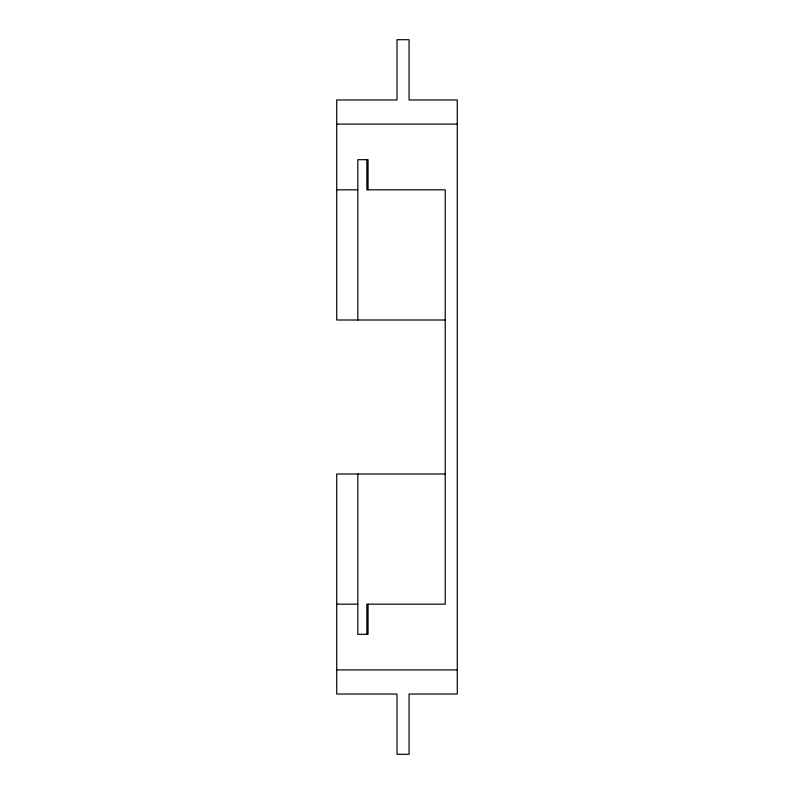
<?xml version="1.0" encoding="UTF-8"?>
<svg xmlns="http://www.w3.org/2000/svg" width="794" height="794" viewBox="0 0 794 794"><rect width="100%" height="100%" fill="white"/><g stroke="black" fill="none" stroke-linecap="round" stroke-linejoin="round"><path stroke-width="1.19" d="M336.725 124.092L457.275 124.092M336.725 189.826L357.816 189.826M445.226 320.002L336.725 320.002L336.725 99.975L397 99.975L397 39.7L409.059 39.7L409.059 99.975L457.275 99.975L457.275 694.025L409.059 694.025L409.059 754.3L397 754.3L397 694.025L336.725 694.025L336.725 473.998L445.226 473.998M336.725 604.174L357.816 604.174M336.725 669.908L457.275 669.908M368.069 189.826L368.069 159.683L357.816 159.683L357.816 320.002M368.069 604.174L368.069 634.317L357.816 634.317L357.816 473.998M366.858 159.683L366.858 189.826L445.226 189.826L445.226 604.174L366.858 604.174L366.858 634.317"/></g></svg>
